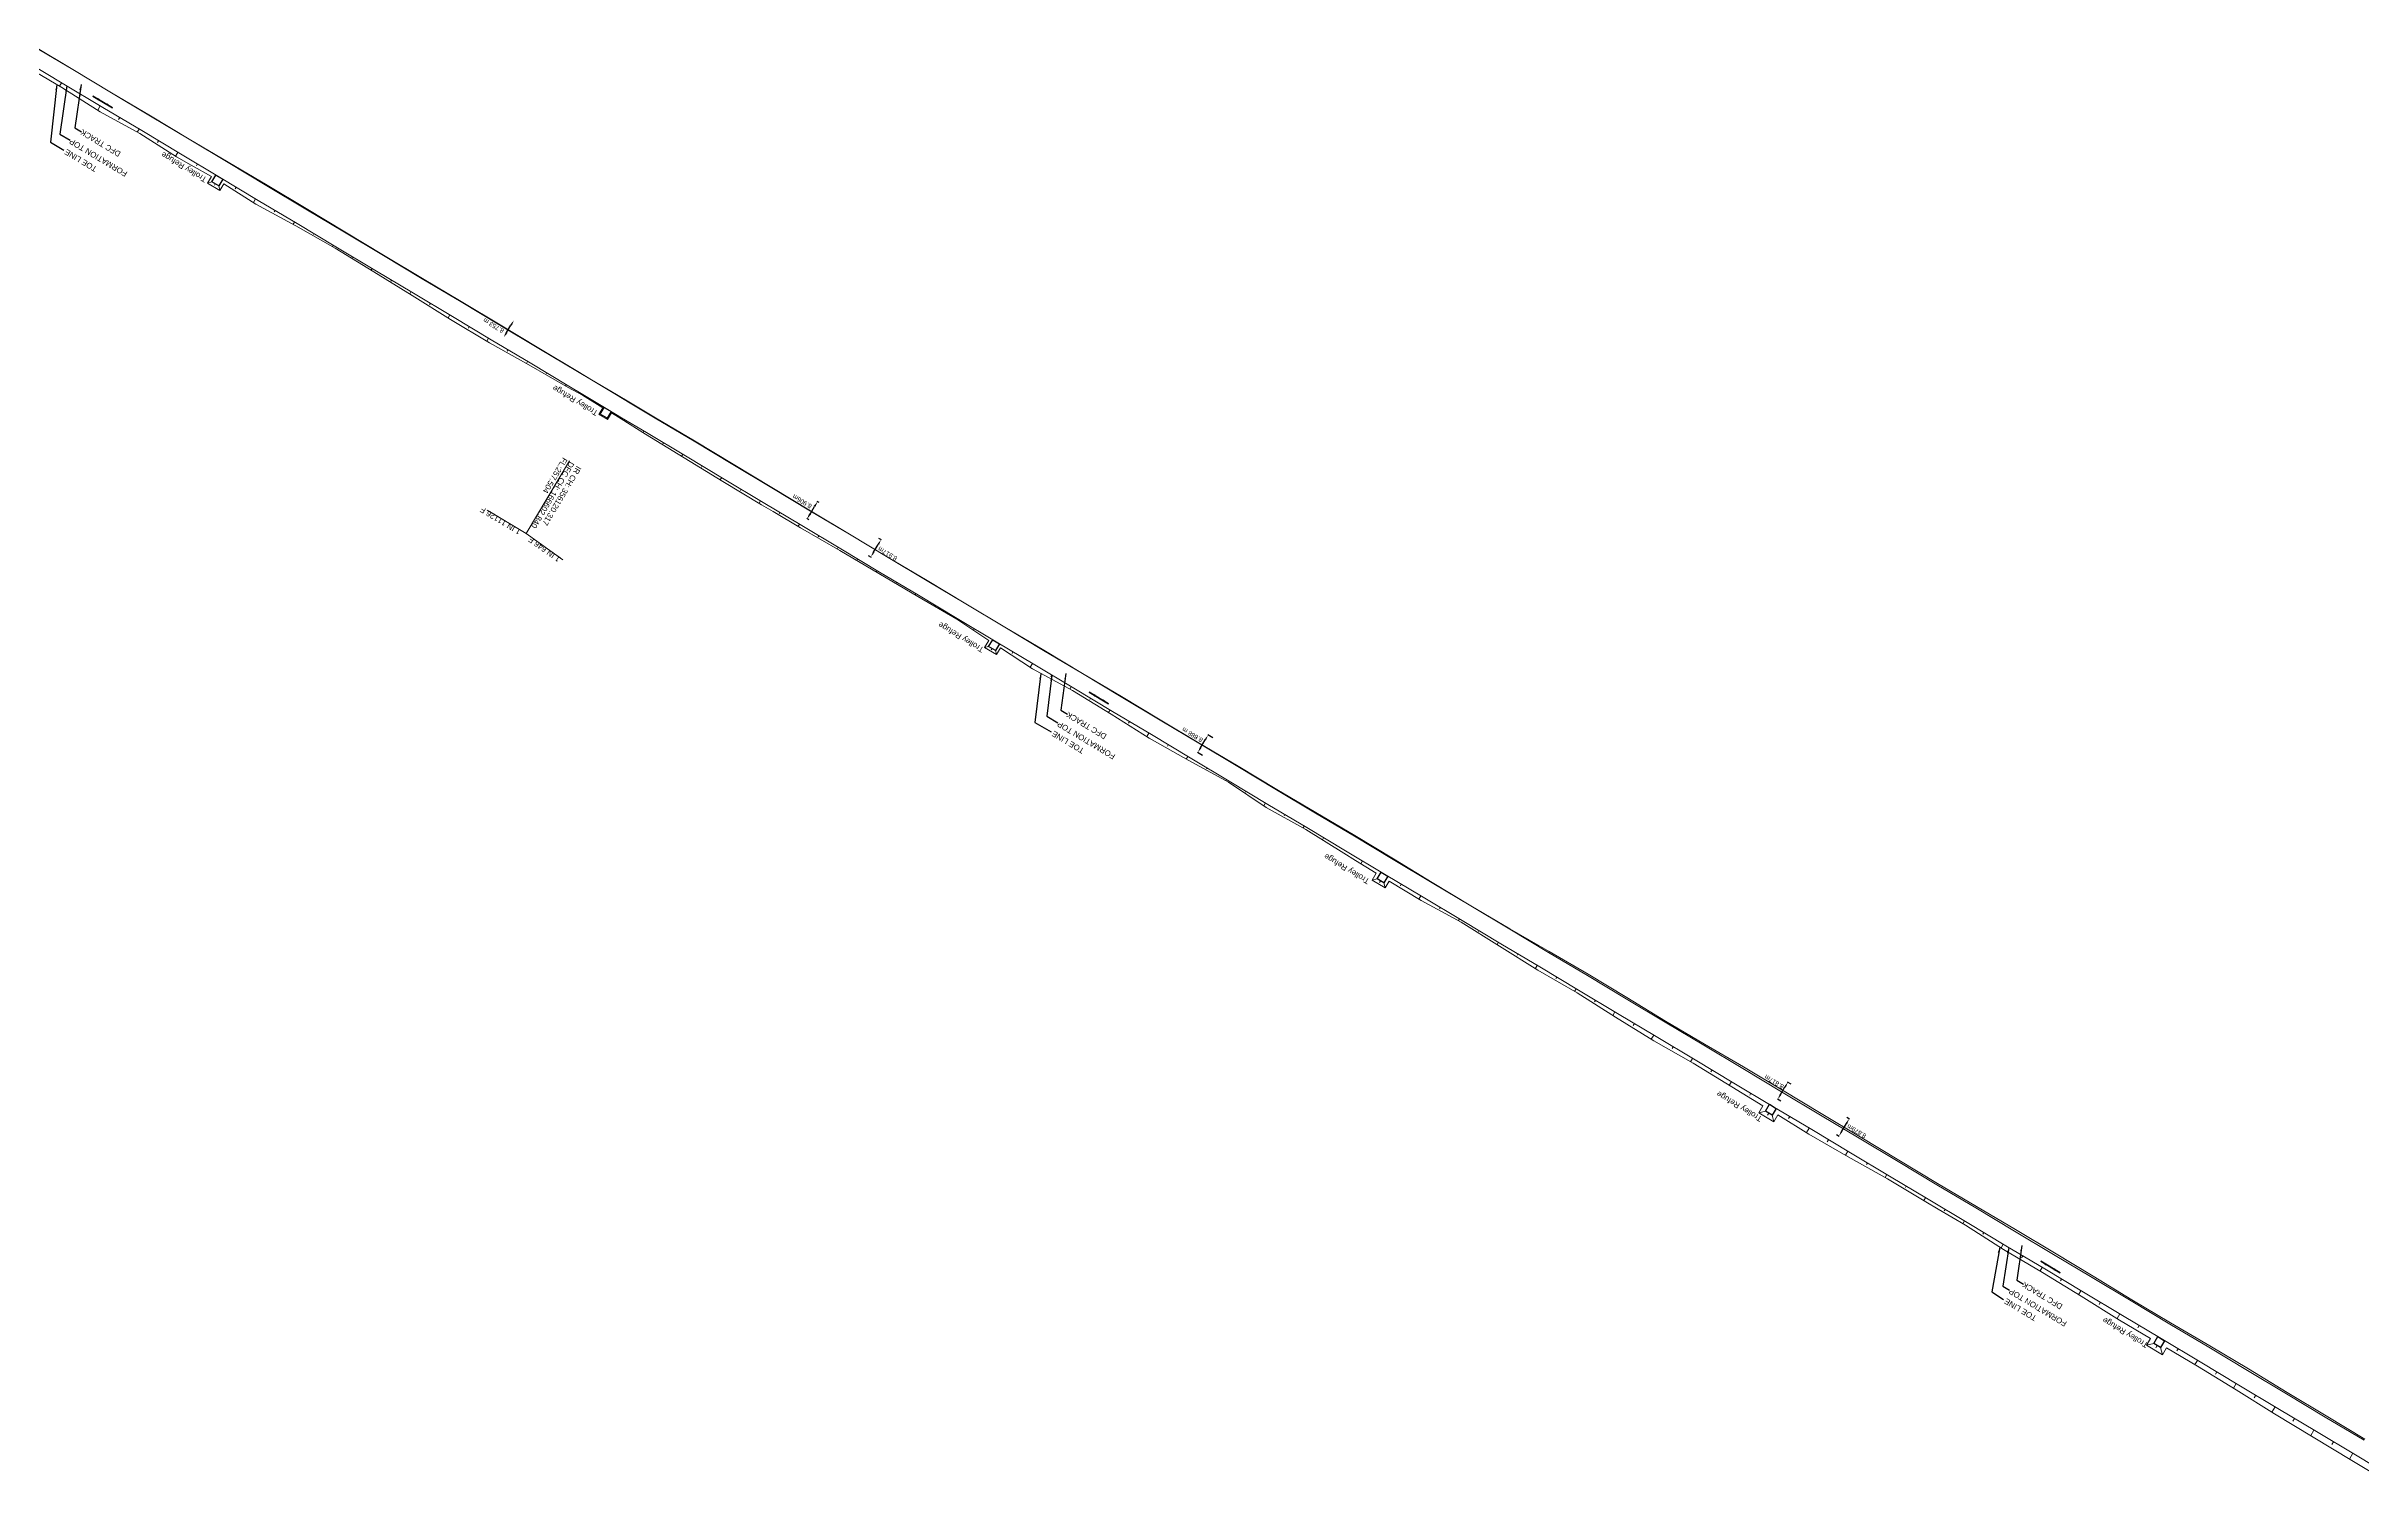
# Model space of a CAD drawing. Header units: metres. Extents: x 593990 to 611207, y 3401545 to 3411811.
# Drawn here: x 597179 to 598202, y 3409311 to 3409946 of the extents above; entities that cross this region are included whole.
import ezdxf
from ezdxf.enums import TextEntityAlignment as Align

# ---------------------------------------------------------------- set-up
doc = ezdxf.new("R2010")
doc.units = ezdxf.units.M
doc.header["$MEASUREMENT"] = 0
for name, color, linetype, lineweight in [('PROPOSED DFCC TOE LINE', 239, 'Continuous', 0), ('PROPOSED DFCC TOE SLOPES', 239, 'Continuous', 0), ('PROPOSED DFCC TRACK', 1, 'Continuous', 0), ('PROPOSED FORMATION LINE - PLAN', 187, 'Continuous', 0), ('PROPOSED GRADES IN PLAN', 10, 'Continuous', 0)]:
    doc.layers.add(name, color=color, linetype=linetype, lineweight=lineweight)
doc.layers.add('Trolley Refuse', color=10, linetype='Continuous')
doc.styles.get("Standard").update_dxf_attribs({"font": 'arial.ttf'})
doc.styles.add('Style-Arial', font='arial.ttf')
doc.dimstyles.new('ISO-25', dxfattribs={"dimtxt": 2.5, "dimasz": 2.5, "dimexe": 1.25, "dimexo": 0.625, "dimtad": 1, "dimtxsty": 'Standard', "dimcen": 2.5, "dimadec": 0, "dimazin": 0, "dimtfac": 1, "dimtmove": 0, "dimatfit": 3, "dimfxl": 1, "dimarcsym": 0})
doc.dimstyles.get("Standard").update_dxf_attribs({"dimtxt": 0.18, "dimasz": 0.18, "dimexe": 0.18, "dimexo": 0.0625, "dimgap": 0.09, "dimtad": 0, "dimtih": 1, "dimtoh": 1, "dimdec": 4, "dimzin": 0, "dimdsep": 46, "dimtxsty": 'Standard', "dimcen": 0.09, "dimadec": 0, "dimazin": 0, "dimtfac": 1, "dimtdec": 4, "dimtofl": 0, "dimtmove": 0, "dimatfit": 3, "dimfxl": 1, "dimtolj": 1, "dimtzin": 0, "dimarcsym": 0})

# ---------------------------------------------------------------- blocks, each defined once
blk = doc.blocks.new('*D282')
at = {"layer": 'Defpoints', "color": 0, "transparency": 16777216}
for p in [(597689.7, 3409632.8), (597692.1, 3409641.7), (597694.3, 3409640.4)]:
    blk.add_point(p, dxfattribs=at)
at = {"layer": 'PROPOSED DFCC TRACK', "color": 0, "lineweight": -2, "transparency": 16777216}
for p, q in [((597689.6, 3409632.8), (597687.5, 3409634.1)), ((597688.8, 3409636.2), (597690.8, 3409639.6)), ((597694.2, 3409640.5), (597692, 3409641.8))]:
    blk.add_line(p, q, dxfattribs=at)
at = {"layer": 'PROPOSED DFCC TRACK', "color": 0, "transparency": 16777216}
for points in [[(597688.5, 3409636.4), (597689.2, 3409636), (597687.6, 3409634.1)], [(597690.5, 3409639.8), (597691.2, 3409639.4), (597692.1, 3409641.7)]]:
    blk.add_solid(points, dxfattribs=at)
at = {"layer": 'PROPOSED DFCC TRACK', "color": 0, "lineweight": 0, "transparency": 16777216, "insert": (597685.2, 3409641.9), "char_height": 2, "attachment_point": 5, "rotation": 149, "style": 'Style-Arial'}
blk.add_mtext('\\A1;\\A1;8.888 m', dxfattribs=at)
blk = doc.blocks.new('TerminatorOpen_0.5')
at = {"color": 0, "linetype": 'ByBlock', "lineweight": -2}
for q in [(-1, 0.25), (-1, 0), (-1, -0.25)]:
    blk.add_line((0, 0), q, dxfattribs=at)
blk = doc.blocks.new('*D283')
at = {"layer": 'Defpoints', "color": 0, "transparency": 16777216}
for p in [(597380.8, 3409817.5), (597385.3, 3409825), (597385.3, 3409825)]:
    blk.add_point(p, dxfattribs=at)
at = {"layer": 'PROPOSED DFCC TRACK', "color": 0, "lineweight": -2, "transparency": 16777216}
blk.add_line((597382.1, 3409819.6), (597384, 3409822.8), dxfattribs=at)
at = {"layer": 'PROPOSED DFCC TRACK', "color": 0, "transparency": 16777216}
for points in [[(597381.7, 3409819.8), (597382.5, 3409819.4), (597380.8, 3409817.5)], [(597383.7, 3409823.1), (597384.4, 3409822.6), (597385.3, 3409825)]]:
    blk.add_solid(points, dxfattribs=at)
at = {"layer": 'PROPOSED DFCC TRACK', "color": 0, "lineweight": 0, "transparency": 16777216, "insert": (597376.3, 3409822.7), "char_height": 2, "attachment_point": 5, "rotation": 149, "style": 'Style-Arial'}
blk.add_mtext('\\A1;\\A1;8.753 m', dxfattribs=at)
blk = doc.blocks.new('*D226')
at = {"layer": 'Defpoints', "color": 0, "transparency": 16777216}
for p in [(597974.4, 3409473), (597975.5, 3409472.3), (597969.8, 3409465.3)]:
    blk.add_point(p, dxfattribs=at)
at = {"layer": 'PROPOSED DFCC TRACK', "color": 0, "lineweight": -2, "transparency": 16777216}
for p, q in [((597972.3, 3409466.8), (597974.3, 3409470.1)), ((597974.5, 3409472.9), (597975.7, 3409472.2)), ((597969.9, 3409465.3), (597971.1, 3409464.6))]:
    blk.add_line(p, q, dxfattribs=at)
at = {"layer": 'PROPOSED DFCC TRACK', "color": 0, "transparency": 16777216}
for points in [[(597973.9, 3409470.3), (597974.6, 3409469.9), (597975.5, 3409472.3)], [(597971.9, 3409467), (597972.6, 3409466.6), (597971, 3409464.6)]]:
    blk.add_solid(points, dxfattribs=at)
at = {"layer": 'PROPOSED DFCC TRACK', "color": 0, "lineweight": 0, "transparency": 16777216, "insert": (597978.8, 3409466.8), "char_height": 2, "attachment_point": 5, "rotation": 149, "style": 'Style-Arial'}
blk.add_mtext('\\A1;8.879m', dxfattribs=at)
blk = doc.blocks.new('*D227')
at = {"layer": 'Defpoints', "color": 0, "transparency": 16777216}
for p in [(597945.4, 3409480), (597948.4, 3409488.4), (597949.9, 3409487.5)]:
    blk.add_point(p, dxfattribs=at)
at = {"layer": 'PROPOSED DFCC TRACK', "color": 0, "lineweight": -2, "transparency": 16777216}
for p, q in [((597945.3, 3409480), (597943.8, 3409480.9)), ((597945.2, 3409483), (597947.1, 3409486.3)), ((597949.8, 3409487.6), (597948.3, 3409488.5))]:
    blk.add_line(p, q, dxfattribs=at)
at = {"layer": 'PROPOSED DFCC TRACK', "color": 0, "transparency": 16777216}
for points in [[(597944.8, 3409483.2), (597945.5, 3409482.8), (597943.9, 3409480.8)], [(597946.8, 3409486.5), (597947.5, 3409486), (597948.4, 3409488.4)]]:
    blk.add_solid(points, dxfattribs=at)
at = {"layer": 'PROPOSED DFCC TRACK', "color": 0, "lineweight": 0, "transparency": 16777216, "insert": (597942.3, 3409488.6), "char_height": 2, "attachment_point": 5, "rotation": 149, "style": 'Style-Arial'}
blk.add_mtext('\\A1;8.817m', dxfattribs=at)
blk = doc.blocks.new('*D228')
at = {"layer": 'Defpoints', "color": 0, "transparency": 16777216}
for p in [(597546.4, 3409728.9), (597547.6, 3409728.1), (597541.8, 3409721.2)]:
    blk.add_point(p, dxfattribs=at)
at = {"layer": 'PROPOSED DFCC TRACK', "color": 0, "lineweight": -2, "transparency": 16777216}
for p, q in [((597544.3, 3409722.6), (597546.3, 3409726)), ((597546.5, 3409728.8), (597547.7, 3409728.1)), ((597541.9, 3409721.1), (597543.2, 3409720.4))]:
    blk.add_line(p, q, dxfattribs=at)
at = {"layer": 'PROPOSED DFCC TRACK', "color": 0, "transparency": 16777216}
for points in [[(597546, 3409726.2), (597546.7, 3409725.8), (597547.6, 3409728.1)], [(597544, 3409722.8), (597544.7, 3409722.4), (597543.1, 3409720.5)]]:
    blk.add_solid(points, dxfattribs=at)
at = {"layer": 'PROPOSED DFCC TRACK', "color": 0, "lineweight": 0, "transparency": 16777216, "insert": (597550.5, 3409721.9), "char_height": 2, "attachment_point": 5, "rotation": 149, "style": 'Style-Arial'}
blk.add_mtext('\\A1;8.917m', dxfattribs=at)
blk = doc.blocks.new('*D229')
at = {"layer": 'Defpoints', "color": 0, "transparency": 16777216}
for p in [(597515.8, 3409736.8), (597519.5, 3409744.9), (597520.3, 3409744.4)]:
    blk.add_point(p, dxfattribs=at)
at = {"layer": 'PROPOSED DFCC TRACK', "color": 0, "lineweight": -2, "transparency": 16777216}
for p, q in [((597515.7, 3409736.9), (597514.8, 3409737.4)), ((597516.2, 3409739.4), (597518.2, 3409742.8)), ((597520.2, 3409744.5), (597519.4, 3409745))]:
    blk.add_line(p, q, dxfattribs=at)
at = {"layer": 'PROPOSED DFCC TRACK', "color": 0, "transparency": 16777216}
for points in [[(597515.8, 3409739.7), (597516.6, 3409739.2), (597514.9, 3409737.3)], [(597517.8, 3409743), (597518.6, 3409742.6), (597519.5, 3409744.9)]]:
    blk.add_solid(points, dxfattribs=at)
at = {"layer": 'PROPOSED DFCC TRACK', "color": 0, "lineweight": 0, "transparency": 16777216, "insert": (597512.7, 3409745), "char_height": 2, "attachment_point": 5, "rotation": 149, "style": 'Style-Arial'}
blk.add_mtext('\\A1;8.906m', dxfattribs=at)

msp = doc.modelspace()

# ---------------------------------------------------------------- linework, layer by layer
at = {"layer": 'PROPOSED DFCC TOE LINE', "lineweight": 0, "flags": 128}
for points in [[(597173.1465, 3409946.0386), (597190.3181, 3409935.7851), (597207.4913, 3409925.5341), (597224.6628, 3409915.2804), (597241.8412, 3409905.0381), (597259.043, 3409894.8351), (597276.2557, 3409884.6503), (597293.4153, 3409874.3765), (597310.5765, 3409864.1055), (597327.7342, 3409853.8287), (597344.8876, 3409843.5446), (597362.0473, 3409833.2712), (597379.2048, 3409822.994), (597396.3595, 3409812.712), (597413.5259, 3409802.4498), (597419.6674, 3409798.77), (597430.6942, 3409792.1907), (597436.8522, 3409788.5384), (597447.8787, 3409781.9587), (597465.0641, 3409771.7281), (597482.2492, 3409761.4972), (597499.364, 3409751.1485), (597516.4643, 3409740.7756), (597533.6484, 3409730.5429), (597550.7953, 3409720.248), (597567.9649, 3409709.9911), (597585.1292, 3409699.7253), (597602.3079, 3409689.4835), (597619.4714, 3409679.2164), (597636.6625, 3409668.9955), (597653.8613, 3409658.7874), (597671.0019, 3409648.4819), (597688.1756, 3409638.2319), (597705.3555, 3409627.9921), (597722.5398, 3409617.7597), (597739.7398, 3409607.5536), (597756.9941, 3409597.4384), (597774.1543, 3409587.1657), (597791.1383, 3409576.5984), (597808.3105, 3409566.3458), (597825.5394, 3409556.1879), (597842.8514, 3409546.1692), (597860.1408, 3409536.1127), (597877.2651, 3409525.78), (597894.3755, 3409515.4241), (597911.6139, 3409505.2821), (597928.8457, 3409495.1293), (597946.0186, 3409484.8778), (597963.1832, 3409474.6125), (597980.2845, 3409464.2413), (597997.4137, 3409453.9168), (598014.5532, 3409443.6096), (598031.7964, 3409433.4756), (598049.0487, 3409423.3571), (598066.175, 3409413.0277), (598083.2887, 3409402.6773), (598100.3871, 3409392.3011), (598117.5911, 3409382.1018), (598134.8614, 3409372.0133), (598152.023, 3409361.743), (598169.1376, 3409351.394), (598186.2577, 3409341.0544), (598203.3791, 3409330.7168)], [(598214.9251, 3409311.0535), (598197.7196, 3409321.2505), (598180.618, 3409331.6211), (598163.4668, 3409341.9088), (598146.5237, 3409352.5447), (598129.4795, 3409363.0114), (598115.7555, 3409371.0035), (598113.9296, 3409367.957), (598106.8583, 3409372.1951), (598108.6497, 3409375.1842), (598095.0031, 3409383.2958), (598077.9979, 3409393.8277), (598060.984, 3409404.3451), (598043.7344, 3409414.4682), (598026.8487, 3409425.1999), (598014.8817, 3409432.3674), (598009.4485, 3409435.6201), (597992.4873, 3409445.6767), (597975.0527, 3409455.4905), (597957.7033, 3409465.4467), (597943.9464, 3409473.9359), (597942.1782, 3409470.9783), (597935.5929, 3409474.9154), (597937.3985, 3409477.9354), (597923.5658, 3409486.298), (597906.5255, 3409496.7711), (597889.1569, 3409506.6953), (597872.1426, 3409517.2119), (597855.2232, 3409527.8873), (597837.8852, 3409537.8625), (597820.9637, 3409548.5344), (597804.0213, 3409559.1714), (597786.3702, 3409568.6231), (597772.1303, 3409577.272), (597770.3463, 3409574.2879), (597764.6133, 3409577.7154), (597766.437, 3409580.7659), (597757.3309, 3409586.4122), (597752.1247, 3409589.6404), (597735.2761, 3409600.0875), (597717.8022, 3409609.8355), (597701.1444, 3409620.9485), (597683.5661, 3409630.5217), (597666.1572, 3409640.3785), (597649.239, 3409651.0559), (597632.1394, 3409661.43), (597614.5604, 3409671.0022), (597600.3183, 3409680.24), (597598.5751, 3409677.3315), (597593.3649, 3409680.4541), (597595.2346, 3409683.5737), (597581.0821, 3409692.956), (597563.784, 3409702.998), (597546.5445, 3409713.1381), (597529.3209, 3409723.3046), (597511.9896, 3409733.2911), (597499.853, 3409740.4821), (597494.6768, 3409743.5501), (597477.6528, 3409753.809), (597460.5765, 3409764.222), (597443.5143, 3409774.6586), (597432.6665, 3409781.5374), (597428.4198, 3409784.1086), (597426.6301, 3409781.115), (597422.8619, 3409783.3679), (597424.6682, 3409786.3893), (597415.5815, 3409791.9357), (597409.2836, 3409795.354), (597391.9516, 3409805.3392), (597374.4919, 3409815.111), (597357.3352, 3409825.3894), (597340.3886, 3409836.0195), (597323.3258, 3409846.4551), (597306.2563, 3409856.8794), (597288.8692, 3409866.7725), (597271.2782, 3409876.3247), (597257.0662, 3409885.3175), (597255.312, 3409882.3832), (597249.8408, 3409885.6542), (597251.5887, 3409888.5779), (597242.6456, 3409893.5765), (597236.2277, 3409897.2132), (597219.995, 3409907.4728), (597202.4676, 3409917.1313), (597185.5459, 3409927.8029), (597168.3142, 3409937.956)]]:
    msp.add_lwpolyline(points, dxfattribs=at)
at = {"layer": 'PROPOSED DFCC TOE SLOPES', "flags": 128}
for points in [[(597180.5906, 3409941.57), (597180.601, 3409941.5874)], [(597185.3147, 3409929.984), (597184.4106, 3409928.4718)], [(597189.1632, 3409936.4213), (597189.1868, 3409936.4606)], [(597197.7598, 3409931.3124), (597197.7733, 3409931.335)], [(597193.8977, 3409924.8526), (597193.3948, 3409924.0114)], [(597202.4807, 3409919.7211), (597201.3527, 3409917.8344)], [(597206.3293, 3409926.1584), (597206.3599, 3409926.2095)], [(597214.929, 3409921.0549), (597214.9457, 3409921.0828)], [(597211.0638, 3409914.5897), (597210.5701, 3409913.7641)], [(597219.6468, 3409909.4583), (597218.8402, 3409908.1091)], [(597223.4954, 3409915.8955), (597223.5315, 3409915.956)], [(597232.0993, 3409910.7991), (597232.1202, 3409910.8341)], [(597228.2298, 3409904.3268), (597227.7832, 3409903.5798)], [(597236.8128, 3409899.1954), (597235.7923, 3409897.4884)], [(597240.6614, 3409905.6327), (597240.7094, 3409905.7129)], [(597249.2766, 3409900.555), (597249.3088, 3409900.6089)], [(597245.3959, 3409894.0639), (597244.9422, 3409893.3052)], [(597257.8275, 3409895.3698), (597257.9097, 3409895.5074)], [(597266.4629, 3409890.326), (597266.5154, 3409890.4137)], [(597251.8118, 3409886.1503), (597249.8408, 3409885.6542)], [(597253.3139, 3409885.2523), (597252.9451, 3409884.6355)], [(597254.8159, 3409884.3543), (597255.312, 3409882.3832)], [(597262.5619, 3409883.8011), (597262.1366, 3409883.0897)], [(597271.1449, 3409878.6696), (597270.1644, 3409877.0295)], [(597274.9935, 3409885.1069), (597275.1217, 3409885.3213)], [(597283.6408, 3409880.0829), (597283.705, 3409880.1903)], [(597279.728, 3409873.5382), (597279.3214, 3409872.8581)], [(597288.311, 3409868.4068), (597287.7102, 3409867.4019)], [(597292.1596, 3409874.844), (597292.2847, 3409875.0534)], [(597300.8039, 3409869.8152), (597300.8652, 3409869.9177)], [(597296.894, 3409863.2753), (597296.6556, 3409862.8766)], [(597305.4771, 3409858.1439), (597305.1108, 3409857.5312)], [(597309.3256, 3409864.5812), (597309.4458, 3409864.7822)], [(597317.9668, 3409859.547), (597318.0249, 3409859.6442)], [(597314.0601, 3409853.0125), (597313.8633, 3409852.6833)], [(597322.6431, 3409847.881), (597322.2012, 3409847.1419)], [(597326.4917, 3409854.3183), (597326.6038, 3409854.5058)], [(597335.1277, 3409849.2755), (597335.1807, 3409849.3642)], [(597331.2261, 3409842.7496), (597330.9796, 3409842.3372)], [(597339.8092, 3409837.6182), (597339.2644, 3409836.707)], [(597343.6577, 3409844.0554), (597343.7574, 3409844.2222)], [(597352.2888, 3409839.0044), (597352.3369, 3409839.0847)], [(597348.3922, 3409832.4867), (597348.0688, 3409831.9458)], [(597356.9752, 3409827.3553), (597356.2186, 3409826.0898)], [(597360.8238, 3409833.7926), (597360.9168, 3409833.948)], [(597369.4512, 3409828.7354), (597369.4957, 3409828.8097)], [(597365.5583, 3409822.2238), (597365.1707, 3409821.5756)], [(597374.1413, 3409817.0924), (597373.3615, 3409815.7882)], [(597377.9899, 3409823.5297), (597378.0744, 3409823.6711)], [(597386.6124, 3409818.4643), (597386.6519, 3409818.5304)], [(597382.7243, 3409811.961), (597382.3979, 3409811.415)], [(597391.3073, 3409806.8295), (597390.8013, 3409805.983)], [(597395.1559, 3409813.2668), (597395.2292, 3409813.3895)], [(597403.7753, 3409808.1962), (597403.8117, 3409808.2571)], [(597399.8904, 3409801.6981), (597399.683, 3409801.3513)], [(597408.4734, 3409796.5667), (597408.1417, 3409796.0119)], [(597412.322, 3409803.0039), (597412.3949, 3409803.1259)], [(597420.9401, 3409797.9311), (597420.9751, 3409797.9898)], [(597417.0564, 3409791.4352), (597416.9689, 3409791.2888)], [(597429.488, 3409792.7411), (597429.5627, 3409792.8659)], [(597438.1154, 3409787.6839), (597438.1598, 3409787.7581)], [(597423.4724, 3409783.5216), (597422.8619, 3409783.3679)], [(597426.4764, 3409781.7256), (597426.6301, 3409781.115)], [(597434.2225, 3409781.1724), (597434.0877, 3409780.947)], [(597442.8055, 3409776.0409), (597442.4011, 3409775.3645)], [(597446.6541, 3409782.4782), (597446.7472, 3409782.6339)], [(597455.2881, 3409777.4321), (597455.3391, 3409777.5174)], [(597451.3885, 3409770.9095), (597451.1549, 3409770.5187)], [(597459.9716, 3409765.7781), (597459.4523, 3409764.9096)], [(597463.8201, 3409772.2153), (597463.9318, 3409772.4021)], [(597472.4638, 3409767.1853), (597472.5244, 3409767.2867)], [(597468.5546, 3409760.6466), (597468.2721, 3409760.1741)], [(597480.9862, 3409761.9525), (597481.117, 3409762.1713)], [(597489.6241, 3409756.9128), (597489.679, 3409757.0047)], [(597477.1376, 3409755.5152), (597476.5277, 3409754.495)], [(597485.7206, 3409750.3837), (597485.405, 3409749.8557)], [(597498.1523, 3409751.6896), (597498.2364, 3409751.8303)], [(597506.7614, 3409746.6018), (597506.7875, 3409746.6455)], [(597494.3037, 3409745.2523), (597493.6544, 3409744.1663)], [(597502.8867, 3409740.1209), (597502.5697, 3409739.5906)], [(597515.3183, 3409741.4267), (597515.3376, 3409741.459)], [(597523.9127, 3409736.3144), (597523.9242, 3409736.3334)], [(597511.4697, 3409734.9894), (597510.856, 3409733.9628)], [(597520.0528, 3409729.858), (597519.7831, 3409729.4069)], [(597532.4844, 3409731.1638), (597532.5162, 3409731.2171)], [(597541.0798, 3409726.0531), (597541.0921, 3409726.0738)], [(597528.6358, 3409724.7266), (597528.179, 3409723.9626)], [(597537.2188, 3409719.5951), (597537.0084, 3409719.2431)], [(597549.6504, 3409720.901), (597549.6656, 3409720.9263)], [(597558.2412, 3409715.7824), (597558.2489, 3409715.7953)], [(597545.8018, 3409714.4637), (597545.4098, 3409713.8079)], [(597554.3849, 3409709.3323), (597554.2067, 3409709.0342)], [(597566.8165, 3409710.6381), (597566.8337, 3409710.6669)], [(597575.4078, 3409705.5206), (597575.4162, 3409705.5346)], [(597562.9679, 3409704.2008), (597562.6482, 3409703.666)], [(597571.5509, 3409699.0694), (597571.4221, 3409698.854)], [(597583.9825, 3409700.3752), (597583.9984, 3409700.4017)], [(597592.5761, 3409695.2615), (597592.5867, 3409695.2792)], [(597580.134, 3409693.938), (597579.9424, 3409693.6176)], [(597588.717, 3409688.8065), (597588.5217, 3409688.4799)], [(597601.1486, 3409690.1124), (597601.1761, 3409690.1583)], [(597609.7452, 3409685.0037), (597609.7588, 3409685.0264)], [(597595.1306, 3409680.8965), (597593.3649, 3409680.4541)], [(597596.6317, 3409679.9968), (597596.3009, 3409679.4448)], [(597598.1327, 3409679.0972), (597598.5751, 3409677.3315)], [(597605.883, 3409678.5436), (597605.471, 3409677.8544)], [(597618.3146, 3409679.8495), (597618.3405, 3409679.8928)], [(597619.4456, 3409679.1733), (597619.4714, 3409679.2164)], [(597614.4661, 3409673.4122), (597613.4542, 3409671.7197)], [(597623.0491, 3409668.2808), (597622.6204, 3409667.5638)], [(597631.6321, 3409663.1493), (597630.9812, 3409662.0607)], [(597640.2151, 3409658.0179), (597639.8889, 3409657.4722)], [(597648.7982, 3409652.8865), (597648.1124, 3409651.7394)], [(597657.3812, 3409647.755), (597656.9823, 3409647.0879)], [(597665.9642, 3409642.6236), (597665.0425, 3409641.0819)], [(597674.5473, 3409637.4922), (597674.131, 3409636.7958)], [(597683.1303, 3409632.3607), (597682.4191, 3409631.1711)], [(597691.7133, 3409627.2293), (597691.4552, 3409626.7976)], [(597700.2963, 3409622.0979), (597699.9863, 3409621.5793)], [(597708.8794, 3409616.9664), (597708.6276, 3409616.5453)], [(597717.4624, 3409611.835), (597716.7047, 3409610.5676)], [(597726.0454, 3409606.7035), (597725.7167, 3409606.1536)], [(597734.6285, 3409601.5721), (597734.1248, 3409600.7297)], [(597743.2115, 3409596.4407), (597742.64, 3409595.4849)], [(597760.3775, 3409586.1778), (597759.6339, 3409584.9339)], [(597766.7935, 3409578.2641), (597764.6133, 3409577.7154)], [(597768.2955, 3409577.3661), (597767.8877, 3409576.6839)], [(597769.7976, 3409576.4681), (597770.3463, 3409574.2879)], [(597777.5436, 3409575.9149), (597777.1202, 3409575.2067)], [(597791.1062, 3409576.5446), (597791.1383, 3409576.5984)], [(597798.5756, 3409572.1185), (597798.593, 3409572.1476)], [(597786.1266, 3409570.7835), (597785.244, 3409569.3072)], [(597794.7096, 3409565.6521), (597794.3712, 3409565.086)], [(597807.1413, 3409566.9579), (597807.1792, 3409567.0213)], [(597808.2722, 3409566.2817), (597808.3105, 3409566.3458)], [(597803.2927, 3409560.5206), (597802.8584, 3409559.7942)], [(597811.8757, 3409555.3892), (597811.626, 3409554.9715)], [(597820.4587, 3409550.2578), (597819.8474, 3409549.2353)], [(597829.0418, 3409545.1263), (597828.6757, 3409544.514)], [(597837.6248, 3409539.9949), (597836.7703, 3409538.5656)], [(597846.2078, 3409534.8634), (597845.8098, 3409534.1978)], [(597854.7908, 3409529.732), (597854.0809, 3409528.5445)], [(597863.3739, 3409524.6006), (597862.971, 3409523.9268)], [(597871.9569, 3409519.4691), (597871.0279, 3409517.9152)], [(597880.5399, 3409514.3377), (597880.0344, 3409513.4921)], [(597889.123, 3409509.2063), (597888.036, 3409507.3881)], [(597897.706, 3409504.0748), (597897.2015, 3409503.2309)], [(597906.289, 3409498.9434), (597905.3812, 3409497.425)], [(597914.872, 3409493.812), (597914.3975, 3409493.0183)], [(597923.4551, 3409488.6805), (597922.4432, 3409486.988)], [(597932.0381, 3409483.5491), (597931.517, 3409482.6776)], [(597938.4541, 3409475.6354), (597935.5929, 3409474.9154)], [(597939.9561, 3409474.7374), (597939.4208, 3409473.8421)], [(597941.4581, 3409473.8394), (597942.1782, 3409470.9783)], [(597949.2041, 3409473.2862), (597948.6375, 3409472.3385)], [(597957.7872, 3409468.1548), (597956.5819, 3409466.1387)], [(597966.3702, 3409463.0233), (597965.8026, 3409462.0739)], [(597974.9532, 3409457.8919), (597973.9097, 3409456.1464)], [(597983.5363, 3409452.7605), (597983.0788, 3409451.9953)], [(597992.1193, 3409447.629), (597991.3386, 3409446.3233)], [(598000.7023, 3409442.4976), (598000.329, 3409441.8731)], [(598009.2853, 3409437.3662), (598008.5573, 3409436.1485)], [(598017.8684, 3409432.2347), (598017.5038, 3409431.625)], [(598026.4514, 3409427.1033), (598025.7183, 3409425.877)], [(598035.0344, 3409421.9719), (598034.6067, 3409421.2565)], [(598043.6175, 3409416.8404), (598042.6219, 3409415.1753)], [(598052.2005, 3409411.709), (598051.7116, 3409410.8913)], [(598060.7835, 3409406.5776), (598059.8476, 3409405.012)], [(598069.3665, 3409401.4461), (598068.8683, 3409400.6127)], [(598077.9496, 3409396.3147), (598076.877, 3409394.5207)], [(598086.5326, 3409391.1832), (598085.9564, 3409390.2194)], [(598095.1156, 3409386.0518), (598093.8828, 3409383.9897)], [(598103.6987, 3409380.9204), (598103.0826, 3409379.8899)], [(598110.1123, 3409373.0103), (598106.8583, 3409372.1951)], [(598111.6134, 3409372.1107), (598111.0037, 3409371.0934)], [(598113.1144, 3409371.211), (598113.9296, 3409367.957)], [(598120.8647, 3409370.6575), (598120.2817, 3409369.6823)], [(598129.4477, 3409365.5261), (598128.3408, 3409363.6746)], [(598138.0308, 3409360.3946), (598137.4547, 3409359.4311)], [(598146.6138, 3409355.2632), (598145.4008, 3409353.2343)], [(598155.1968, 3409350.1318), (598154.5379, 3409349.0296)], [(598163.7798, 3409345.0003), (598162.3505, 3409342.6096)], [(598172.3629, 3409339.8689), (598171.6376, 3409338.6558)], [(598180.9459, 3409334.7375), (598179.488, 3409332.2989)], [(598189.5289, 3409329.606), (598188.7855, 3409328.3625)], [(598198.112, 3409324.4746), (598196.5929, 3409321.9337)]]:
    msp.add_lwpolyline(points, dxfattribs=at)
at = {"layer": 'PROPOSED FORMATION LINE - PLAN', "lineweight": 0, "flags": 128}
for points in [[(598203.0915, 3409330.2357), (598185.9254, 3409340.4986), (598168.7594, 3409350.7614), (598151.5933, 3409361.0243), (598134.4273, 3409371.2872), (598117.2612, 3409381.55), (598100.0952, 3409391.8129), (598082.9291, 3409402.0758), (598065.7631, 3409412.3387), (598048.597, 3409422.6015), (598031.4309, 3409432.8644), (598014.2649, 3409443.1273), (597997.0988, 3409453.3901), (597979.9328, 3409463.653), (597962.7667, 3409473.9159), (597945.6007, 3409484.1788), (597928.4346, 3409494.4416), (597911.2686, 3409504.7045), (597894.1025, 3409514.9674), (597876.9364, 3409525.2302), (597859.7704, 3409535.4931), (597842.6043, 3409545.756), (597825.4383, 3409556.0189), (597808.2722, 3409566.2817), (597791.1062, 3409576.5446), (597773.9401, 3409586.8075), (597756.7741, 3409597.0703), (597739.608, 3409607.3332), (597722.4419, 3409617.5961), (597705.2759, 3409627.859), (597688.1098, 3409638.1218), (597670.9438, 3409648.3847), (597653.7777, 3409658.6476), (597636.6117, 3409668.9105), (597619.4456, 3409679.1733), (597602.2796, 3409689.4362), (597585.1135, 3409699.6991), (597567.9474, 3409709.9619), (597550.7814, 3409720.2248), (597533.6153, 3409730.4877), (597516.4493, 3409740.7506), (597499.2832, 3409751.0134), (597482.1172, 3409761.2763), (597464.9511, 3409771.5392), (597447.7851, 3409781.802), (597436.7641, 3409788.391), (597430.619, 3409792.0649), (597419.598, 3409798.6539), (597413.4529, 3409802.3278), (597396.2869, 3409812.5907), (597379.1208, 3409822.8535), (597361.9548, 3409833.1164), (597344.7887, 3409843.3793), (597327.6227, 3409853.6421), (597310.4566, 3409863.905), (597293.2906, 3409874.1679), (597276.1245, 3409884.4308), (597258.9584, 3409894.6936), (597241.7924, 3409904.9565), (597224.6263, 3409915.2194), (597207.4603, 3409925.4822), (597190.2942, 3409935.7451), (597173.1282, 3409946.008)], [(598216.409, 3409313.5355), (598199.2429, 3409323.7984), (598182.0769, 3409334.0613), (598164.9108, 3409344.3242), (598147.7448, 3409354.587), (598130.5787, 3409364.8499), (598113.4126, 3409375.1128), (598096.2466, 3409385.3756), (598079.0805, 3409395.6385), (598061.9145, 3409405.9014), (598044.7484, 3409416.1643), (598027.5824, 3409426.4271), (598010.4163, 3409436.69), (597993.2503, 3409446.9529), (597976.0842, 3409457.2157), (597958.9181, 3409467.4786), (597941.7521, 3409477.7415), (597924.586, 3409488.0044), (597907.42, 3409498.2672), (597890.2539, 3409508.5301), (597873.0879, 3409518.793), (597855.9218, 3409529.0558), (597838.7558, 3409539.3187), (597821.5897, 3409549.5816), (597804.4236, 3409559.8445), (597787.2576, 3409570.1073), (597770.0915, 3409580.3702), (597752.9255, 3409590.6331), (597735.7594, 3409600.8959), (597718.5934, 3409611.1588), (597701.4273, 3409621.4217), (597684.2613, 3409631.6846), (597667.0952, 3409641.9474), (597649.9291, 3409652.2103), (597632.7631, 3409662.4732), (597615.597, 3409672.7361), (597598.431, 3409682.9989), (597581.2649, 3409693.2618), (597564.0989, 3409703.5247), (597546.9328, 3409713.7875), (597529.7668, 3409724.0504), (597512.6007, 3409734.3133), (597495.4346, 3409744.5762), (597478.2686, 3409754.839), (597461.1025, 3409765.1019), (597443.9365, 3409775.3648), (597432.9155, 3409781.9538), (597426.7704, 3409785.6276), (597415.7494, 3409792.2166), (597409.6044, 3409795.8905), (597392.4383, 3409806.1534), (597375.2723, 3409816.4163), (597358.1062, 3409826.6791), (597340.9401, 3409836.942), (597323.7741, 3409847.2049), (597306.608, 3409857.4677), (597289.442, 3409867.7306), (597272.2759, 3409877.9935), (597255.1099, 3409888.2564), (597237.9438, 3409898.5192), (597220.7778, 3409908.7821), (597203.6117, 3409919.045), (597186.4456, 3409929.3078), (597169.2796, 3409939.5707)]]:
    msp.add_lwpolyline(points, dxfattribs=at)
at = {"layer": 'PROPOSED GRADES IN PLAN'}
msp.add_line((597409.8948, 3409762.9363), (597390.652, 3409730.7499), dxfattribs=at)
at = {"layer": 'PROPOSED GRADES IN PLAN', "flags": 128}
msp.add_lwpolyline([(597406.9554, 3409719.1656), (597390.652, 3409730.7499), (597373.5331, 3409741.0914)], dxfattribs=at)
at = {"layer": 'Trolley Refuse'}
for points in [[(597253.6078, 3409889.1544), (597256.6119, 3409887.3584), (597254.8159, 3409884.3543), (597251.8118, 3409886.1503)], [(597425.2684, 3409786.5256), (597428.2725, 3409784.7296), (597426.4764, 3409781.7256), (597423.4724, 3409783.5216)], [(597596.9299, 3409683.8986), (597599.932, 3409682.0993), (597598.1327, 3409679.0972), (597595.1306, 3409680.8965)], [(597768.5895, 3409581.2682), (597771.5936, 3409579.4722), (597769.7976, 3409576.4681), (597766.7935, 3409578.2641)], [(597940.2501, 3409478.6395), (597943.2541, 3409476.8435), (597941.4581, 3409473.8394), (597938.4541, 3409475.6354)], [(598111.9116, 3409376.0124), (598114.9137, 3409374.2131), (598113.1144, 3409371.211), (598110.1123, 3409373.0103)]]:
    msp.add_lwpolyline(points, close=True, dxfattribs=at)

# ---------------------------------------------------------------- texts
at = {"layer": 'PROPOSED DFCC TOE LINE', "lineweight": 0}
for p in [(597187.6848, 3409900.7829, 306.8582), (597624.04, 3409643.7683, 306.8582), (598045.0058, 3409393.0944, 175.9392)]:
    msp.add_text('TOE LINE', height=2.5, rotation=149, dxfattribs=at).set_placement(p, align=Align.RIGHT)
at = {"layer": 'PROPOSED DFCC TRACK', "color": 10, "linetype": 'Continuous', "lineweight": -3, "ltscale": 5}
for p in [(597194.6713, 3409909.512), (597630.438, 3409652.1757), (598052.9642, 3409400.3353, -130.919)]:
    msp.add_text('DFC TRACK', height=2.5, rotation=149, dxfattribs=at).set_placement(p, align=Align.RIGHT)
at = {"layer": 'PROPOSED FORMATION LINE - PLAN', "lineweight": 0}
for p in [(597189.7608, 3409905.4282, 306.8582), (597626.4418, 3409648.0085, 306.8582), (598047.0328, 3409397.4432, 175.9392)]:
    msp.add_text('FORMATION TOP', height=2.5, rotation=149, dxfattribs=at).set_placement(p, align=Align.RIGHT)
at = {"layer": 'PROPOSED GRADES IN PLAN', "char_height": 2.5, "style": 'Style-Arial'}
for s, insert, attachment_point, rotation, line_spacing_factor in [('DFC CH: 166602.840\\PFL:257.504', (597409.5372, 3409763.1501), 4, 239.1265504, 0.84), ('1 IN 11126 F', (597388.6845, 3409732.3279), 7, 148.8639124, 0.72), ('1 IN 646 F', (597392.883, 3409729.5736), 9, 144.604609, 0.72)]:
    msp.add_mtext(s, dxfattribs=dict(at, insert=insert, attachment_point=attachment_point, rotation=rotation, line_spacing_factor=line_spacing_factor))
at = {"layer": 'PROPOSED GRADES IN PLAN', "color": 7, "lineweight": 0, "insert": (597414.1663, 3409760.2859), "char_height": 2.5, "attachment_point": 4, "rotation": 239.0812778, "line_spacing_factor": 0.84, "style": 'Style-Arial'}
msp.add_mtext('IR CH: 356120.317', dxfattribs=at)
at = {"layer": 'Trolley Refuse'}
for p in [(597249.821, 3409887.9135), (597422.7752, 3409784.7681), (597593.291, 3409680.2045), (597763.7763, 3409577.9), (597937.2975, 3409472.9163), (598107.8941, 3409372.9985)]:
    msp.add_text('Trolley Refuge', height=2.5, rotation=149.1766896, dxfattribs=at).set_placement(p)

# ---------------------------------------------------------------- dimensions: what is measured, and where the dimension line sits
at = {"layer": 'PROPOSED DFCC TRACK', "color": 10, "lineweight": 0}
for base, p1, p2, angle, picture, middle in [((597385.3163, 3409824.9782), (597380.8056, 3409817.4772), (597385.3163, 3409824.9782), 58.9793567, '*D283', (597376.2925, 3409822.6632)), ((597692.1268, 3409641.7093), (597689.7478, 3409632.7734), (597694.3158, 3409640.3978), 59.0729016, '*D282', (597685.2457, 3409641.9295))]:
    dim = msp.add_linear_dim(base=base, p1=p1, p2=p2, angle=angle, text='\\A1;<> m', dimstyle='Standard', override={"dimtxt": 2, "dimasz": 2.5, "dimexe": 0.125, "dimexo": 0.125, "dimgap": 0.125, "dimtad": 1, "dimtih": 0, "dimtoh": 0, "dimdec": 3, "dimzin": 11, "dimtxsty": 'Style-Arial', "dimsah": 1, "dimadec": 4, "dimazin": 3, "dimtmove": 2, "dimatfit": 1, "dimldrblk": 'TerminatorOpen_0.5', "dimfrac": 2, "dimtzin": 11}, dxfattribs=at)
    dim.commit()
    dim.dimension.update_dxf_attribs({"geometry": picture, "text_midpoint": middle, "dimtype": 129, "text_rotation": 149})
for base, p1, p2, angle, picture, middle in [((597519.485, 3409744.9411), (597515.7627, 3409736.792), (597520.3218, 3409744.4425), 59.2083121, '*D229', (597512.6668, 3409744.9562)), ((597547.6296, 3409728.1302), (597541.8334, 3409721.2054), (597546.4073, 3409728.8605), 59.1417231, '*D228', (597550.4658, 3409721.9293)), ((597948.4045, 3409488.402), (597945.3628, 3409479.9519), (597949.8733, 3409487.5275), 59.2311832, '*D227', (597942.3362, 3409488.6255)), ((597975.54862, 3409472.25326), (597969.83537, 3409465.32075), (597974.3724, 3409472.95251), 59.2687968, '*D226', (597978.82867, 3409466.76815))]:
    dim = msp.add_linear_dim(base=base, p1=p1, p2=p2, angle=angle, dimstyle='Standard', override={"dimtxt": 2, "dimasz": 2.5, "dimexe": 0.125, "dimexo": 0.125, "dimgap": 0.125, "dimtad": 1, "dimtih": 0, "dimtoh": 0, "dimdec": 3, "dimzin": 11, "dimpost": 'm', "dimtxsty": 'Style-Arial', "dimsah": 1, "dimadec": 4, "dimazin": 3, "dimtmove": 2, "dimatfit": 1, "dimldrblk": 'TerminatorOpen_0.5', "dimfrac": 2, "dimtzin": 11}, dxfattribs=at)
    dim.commit()
    dim.dimension.update_dxf_attribs({"geometry": picture, "text_midpoint": middle, "dimtype": 129, "text_rotation": 149})

# ---------------------------------------------------------------- leaders
at = {"layer": 'PROPOSED DFCC TOE LINE', "lineweight": 0}
for points in [[(597183.2817, 3409929.137), (597180.5212, 3409903.7113), (597186.4394, 3409900.1462)], [(597618.2413, 3409668.9979), (597615.6265, 3409647.3837), (597622.7945, 3409643.1316)], [(598042.0278, 3409415.5529), (598038.5236, 3409395.7581), (598043.7604, 3409392.4576)]]:
    msp.add_leader(points, dimstyle='ISO-25', override={"dimtxt": 3, "dimasz": 2.5, "dimgap": 0.625, "dimtad": 0, "dimdec": 3, "dimzin": 2, "dimtdec": 3}, dxfattribs=at)
at = {"layer": 'PROPOSED DFCC TRACK', "color": 10, "linetype": 'Continuous', "lineweight": -3, "ltscale": 5}
for points in [[(597193.962, 3409929.1832, 130.919), (597191.278, 3409910.0779, 130.919), (597194.2371, 3409908.2954, 130.919)], [(597629.3191, 3409668.9013, 130.919), (597627.0448, 3409652.7417, 130.919), (597630.0039, 3409650.9592, 130.919)], [(598051.8704, 3409416.2754, 130.919), (598049.571, 3409400.9013, 130.919), (598052.5301, 3409399.1188, 130.919)]]:
    msp.add_leader(points, dimstyle='ISO-25', override={"dimtxt": 3, "dimasz": 2.5, "dimgap": 0.625, "dimtad": 0, "dimdec": 3, "dimzin": 2, "dimtdec": 3}, dxfattribs=at)
at = {"layer": 'PROPOSED DFCC TRACK', "linetype": 'Continuous', "lineweight": 0}
for points in [[(597199.2126, 3409924.0155, -613.7163), (597207.9074, 3409918.9287, -613.7163)], [(597207.9074, 3409918.9287, -613.7163), (597199.2126, 3409924.0155, -613.7163)], [(597639.5924, 3409660.7031, -613.7163), (597648.1882, 3409655.6413, -613.7163)], [(597648.1882, 3409655.6413, -613.7163), (597639.5924, 3409660.7031, -613.7163)], [(598060.1347, 3409409.2783, -613.7163), (598068.7306, 3409404.2165, -613.7163)], [(598068.7306, 3409404.2165, -613.7163), (598060.1347, 3409409.2783, -613.7163)]]:
    msp.add_leader(points, dimstyle='ISO-25', override={"dimtxt": 3, "dimasz": 3, "dimtad": 0, "dimdec": 3, "dimzin": 2, "dimtdec": 3}, dxfattribs=at)
at = {"layer": 'PROPOSED FORMATION LINE - PLAN', "lineweight": 0}
for points in [[(597187.7059, 3409928.5544), (597184.6678, 3409907.2466), (597189.1065, 3409904.5728)], [(597623.079, 3409668.2629), (597620.8236, 3409650.0482), (597625.7874, 3409647.1531)], [(598045.9952, 3409415.4188), (598043.4193, 3409398.3703), (598046.3784, 3409396.5878)]]:
    msp.add_leader(points, dimstyle='ISO-25', override={"dimtxt": 3, "dimasz": 2.5, "dimgap": 0.625, "dimtad": 0, "dimdec": 3, "dimzin": 2, "dimtdec": 3}, dxfattribs=at)

doc.saveas('drawing.dxf')
